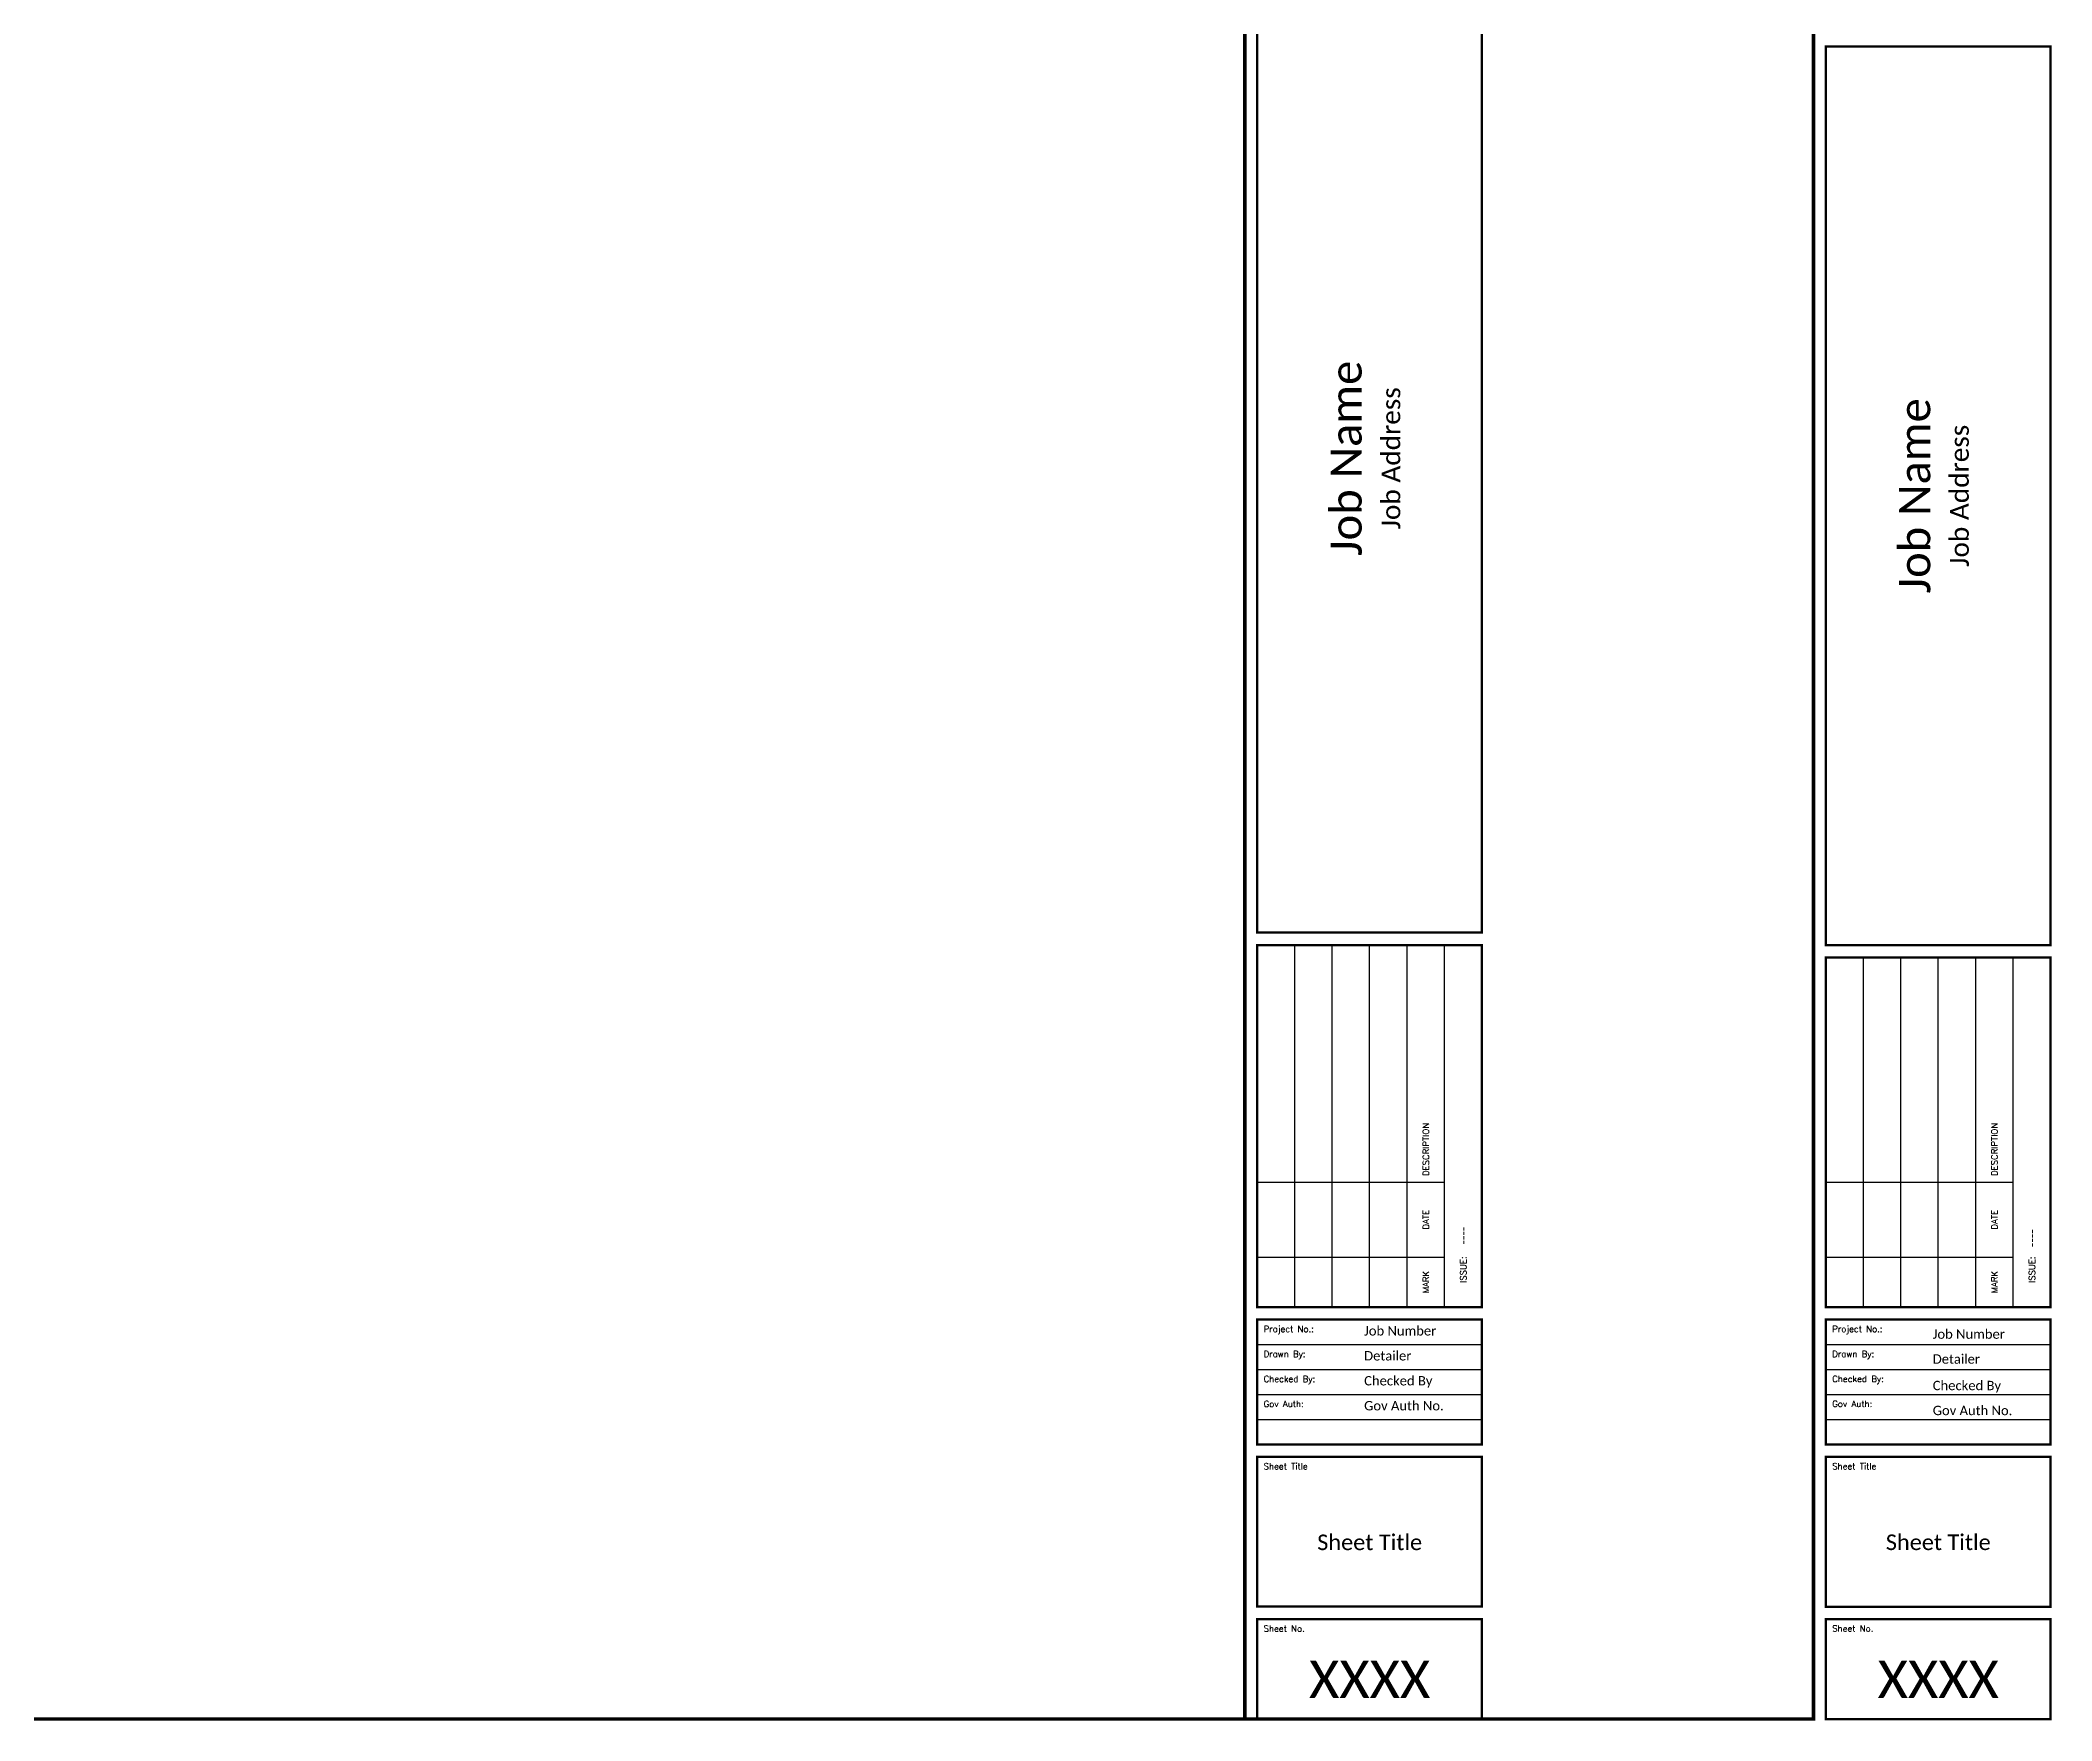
# Model space of a CAD drawing. Header units: inches. Extents: x -39 to 71, y -6 to 70.
# Drawn here: x 20.68 to 40.83, y 14.54 to 31.37 of the extents above; entities that cross this region are included whole.
import ezdxf
from ezdxf.enums import TextEntityAlignment as Align

# ---------------------------------------------------------------- set-up
doc = ezdxf.new("R2010")
doc.units = ezdxf.units.IN
doc.header["$LTSCALE"] = 0.25
doc.header["$MEASUREMENT"] = 0
doc.layers.add('ANNO-TTLB', color=7, linetype='Continuous')
doc.layers.add('ANNO-TTLB-TXT', color=8, linetype='Continuous')
doc.styles.add('AnnoText', font='calibri.ttf')
doc.styles.add('TTLB-Text', font='romans.shx')

# ---------------------------------------------------------------- blocks, each defined once
blk = doc.blocks.new('TTLB_24x36')
at = {"layer": 'ANNO-TTLB'}
for p, q in [((35.888, 5.122), (35.888, 8.747)), ((36.263, 5.122), (36.263, 8.747)), ((36.638, 5.122), (36.638, 8.747)), ((37.013, 5.122), (37.013, 8.747)), ((37.388, 5.122), (37.388, 8.747)), ((35.513, 6.372), (37.388, 6.372)), ((35.513, 5.622), (37.388, 5.622)), ((35.513, 4.747), (37.763, 4.747)), ((35.513, 4.497), (37.763, 4.497)), ((35.513, 4.247), (37.763, 4.247)), ((35.513, 3.997), (37.763, 3.997))]:
    blk.add_line(p, q, dxfattribs=at)
for points, const_width in [([(3.193, 0.997), (3.193, 23.747), (35.388, 23.747), (35.388, 0.997)], 0.0352), ([(35.513, 18.372), (37.763, 18.372), (37.763, 8.872), (35.513, 8.872)], 0.0234), ([(35.513, 8.747), (37.763, 8.747), (37.763, 5.122), (35.513, 5.122)], 0.0234), ([(35.513, 4.997), (37.763, 4.997), (37.763, 3.747), (35.513, 3.747)], 0.0234), ([(35.513, 3.622), (37.763, 3.622), (37.763, 2.122), (35.513, 2.122)], 0.0234), ([(35.513, 1.997), (37.763, 1.997), (37.763, 0.997), (35.513, 0.997)], 0.0234)]:
    blk.add_lwpolyline(points, close=True, dxfattribs=dict(at, const_width=const_width))
at = {"layer": 'ANNO-TTLB-TXT', "style": 'TTLB-Text'}
blk.add_text('DESCRIPTION', height=0.0625, rotation=90, dxfattribs=at).set_placement((37.201, 6.434), align=Align.MIDDLE_LEFT)
for s, p in [('DATE', (37.201, 5.997)), ('MARK', (37.201, 5.372)), ('ISSUE:', (37.576, 5.497))]:
    blk.add_text(s, height=0.0625, rotation=90, dxfattribs=at).set_placement(p, align=Align.MIDDLE_CENTER)
for s, p in [('Project No.:', (35.576, 4.934)), ('Drawn By:', (35.576, 4.684)), ('Checked By:', (35.576, 4.434)), ('Gov Auth:', (35.576, 4.184)), ('Sheet Title', (35.576, 3.559)), ('Sheet No.', (35.576, 1.934))]:
    blk.add_text(s, height=0.0625, dxfattribs=at).set_placement(p, align=Align.TOP_LEFT)
at = {"layer": 'ANNO-TTLB-TXT', "insert": (37.576, 5.748), "char_height": 0.0938, "attachment_point": 4, "rotation": 90, "style": 'AnnoText'}
blk.add_mtext('----', dxfattribs=at)
at = {"layer": 'ANNO-TTLB-TXT', "style": 'AnnoText'}
for tag, height, p in [('JOBNAME', 0.312, (36.402, 13.622)), ('JOBADDRESS', 0.188, (36.851, 13.622))]:
    blk.add_attdef(tag, text='', height=height, rotation=90, dxfattribs=at).set_placement(p, align=Align.MIDDLE_CENTER)
for tag, p in [('JOBNUMBER', (36.583, 4.809)), ('DETAILER', (36.583, 4.559))]:
    blk.add_attdef(tag, text='', height=0.0938, dxfattribs=at).set_placement(p, align=Align.BOTTOM_LEFT)
blk = doc.blocks.new('TTLB_30x42')
at = {"layer": 'ANNO-TTLB'}
for p, q in [((40.437, 5.399), (40.437, 8.899)), ((40.812, 5.399), (40.812, 8.899)), ((41.187, 5.399), (41.187, 8.899)), ((41.562, 5.399), (41.562, 8.899)), ((41.937, 5.399), (41.937, 8.899)), ((40.062, 6.649), (41.937, 6.649)), ((40.062, 5.899), (41.937, 5.899)), ((40.062, 5.024), (42.312, 5.024)), ((40.062, 4.774), (42.312, 4.774)), ((40.062, 4.524), (42.312, 4.524)), ((40.062, 4.274), (42.312, 4.274))]:
    blk.add_line(p, q, dxfattribs=at)
for points, const_width in [([(2.047, 30.082), (39.937, 30.082), (39.937, 1.274), (2.047, 1.274)], 0.0352), ([(40.062, 18.024), (42.312, 18.024), (42.312, 9.024), (40.062, 9.024)], 0.0234), ([(40.062, 8.899), (42.312, 8.899), (42.312, 5.399), (40.062, 5.399)], 0.0234), ([(40.062, 5.274), (42.312, 5.274), (42.312, 4.024), (40.062, 4.024)], 0.0234), ([(40.062, 3.899), (42.312, 3.899), (42.312, 2.399), (40.062, 2.399)], 0.0234), ([(40.062, 2.274), (42.312, 2.274), (42.312, 1.274), (40.062, 1.274)], 0.0234)]:
    blk.add_lwpolyline(points, close=True, dxfattribs=dict(at, const_width=const_width))
at = {"layer": 'ANNO-TTLB-TXT', "style": 'TTLB-Text'}
blk.add_text('DESCRIPTION', height=0.0625, rotation=90, dxfattribs=at).set_placement((41.75, 6.712), align=Align.MIDDLE_LEFT)
for s, p in [('DATE', (41.75, 6.274)), ('ISSUE:', (42.125, 5.774)), ('MARK', (41.75, 5.649))]:
    blk.add_text(s, height=0.0625, rotation=90, dxfattribs=at).set_placement(p, align=Align.MIDDLE_CENTER)
for s, p in [('Project No.:', (40.125, 5.212)), ('Drawn By:', (40.125, 4.962)), ('Checked By:', (40.125, 4.712)), ('Gov Auth:', (40.125, 4.462)), ('Sheet Title', (40.125, 3.837)), ('Sheet No.', (40.125, 2.212))]:
    blk.add_text(s, height=0.0625, dxfattribs=at).set_placement(p, align=Align.TOP_LEFT)
at = {"layer": 'ANNO-TTLB-TXT', "insert": (42.125, 6), "char_height": 0.0938, "attachment_point": 4, "rotation": 90, "style": 'AnnoText'}
blk.add_mtext('----', dxfattribs=at)
at = {"layer": 'ANNO-TTLB-TXT', "style": 'AnnoText'}
for tag, height, p in [('JOBNAME', 0.312, (40.951, 13.524)), ('JOBADDRESS', 0.188, (41.399, 13.524))]:
    blk.add_attdef(tag, text='', height=height, rotation=90, dxfattribs=at).set_placement(p, align=Align.MIDDLE_CENTER)
for tag, p in [('JOBNUMBER', (41.132, 5.054)), ('DETAILER', (41.132, 4.804))]:
    blk.add_attdef(tag, text='', height=0.0938, dxfattribs=at).set_placement(p, align=Align.BOTTOM_LEFT)
blk = doc.blocks.new('TTLB_Text_24x36')
at = {"layer": 'ANNO-TTLB-TXT', "style": 'AnnoText'}
for tag, p in [('CHECKEDBY', (36.583, 4.309)), ('GOVAUTHNO', (36.583, 4.059))]:
    blk.add_attdef(tag, text='', height=0.0938, dxfattribs=at).set_placement(p, align=Align.BOTTOM_LEFT)
for tag, height, p in [('SheetTitle', 0.156, (36.638, 2.766)), ('SHEETNUMBER', 0.375, (36.638, 1.395))]:
    blk.add_attdef(tag, text='', height=height, dxfattribs=at).set_placement(p, align=Align.MIDDLE_CENTER)
blk = doc.blocks.new('TTLB_Text_30x42')
at = {"layer": 'ANNO-TTLB-TXT', "style": 'AnnoText'}
for tag, p in [('CHECKEDBY', (41.132, 4.539)), ('GOVAUTHNO', (41.132, 4.289))]:
    blk.add_attdef(tag, text='', height=0.0938, dxfattribs=at).set_placement(p, align=Align.BOTTOM_LEFT)
for tag, height, p in [('SheetTitle', 0.156, (41.187, 3.044)), ('SHEETNUMBER', 0.375, (41.187, 1.672))]:
    blk.add_attdef(tag, text='', height=height, dxfattribs=at).set_placement(p, align=Align.MIDDLE_CENTER)

msp = doc.modelspace()

# ---------------------------------------------------------------- block references
at = {"layer": 'ANNO-TTLB-TXT'}
for name, p, values in [('TTLB_30x42', (-1.4957, 13.2883), {'JOBNAME': 'Job Name', 'JOBNUMBER': 'Job Number', 'JOBADDRESS': 'Job Address', 'DETAILER': 'Detailer'}), ('TTLB_30x42', (-1.4957, 13.2883), {'JOBNAME': 'Job Name', 'JOBNUMBER': 'Job Number', 'JOBADDRESS': 'Job Address', 'DETAILER': 'Detailer'}), ('TTLB_24x36', (-2.6419, 13.5659), {'JOBNAME': 'Job Name', 'JOBNUMBER': 'Job Number', 'JOBADDRESS': 'Job Address', 'DETAILER': 'Detailer'}), ('TTLB_Text_24x36', (-2.6419, 13.5659), {'SHEETNUMBER': 'XXXX', 'SheetTitle': 'Sheet Title', 'GOVAUTHNO': 'Gov Auth No.', 'CHECKEDBY': 'Checked By'}), ('TTLB_Text_30x42', (-1.4957, 13.2883), {'SHEETNUMBER': 'XXXX', 'SheetTitle': 'Sheet Title', 'CHECKEDBY': 'Checked By', 'GOVAUTHNO': 'Gov Auth No.'})]:
    msp.add_blockref(name, p, dxfattribs=at).add_auto_attribs(values)

doc.saveas('drawing.dxf')
